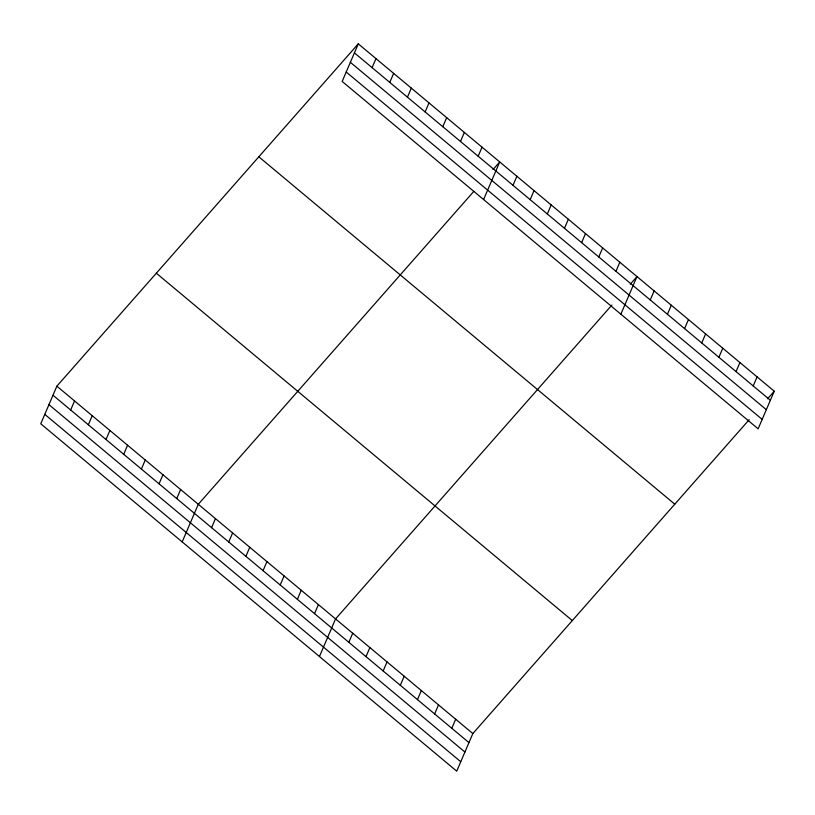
<?xml version="1.0" encoding="UTF-8"?>
<svg xmlns="http://www.w3.org/2000/svg" width="815" height="815" viewBox="0 0 815 815"><rect width="100%" height="100%" fill="white"/><g stroke="black" fill="none" stroke-linecap="round" stroke-linejoin="round"><path stroke-width="1.22" d="M358.284 43.837L342.168 81.439L758.133 428.822L774.25 391.21L358.284 43.837L56.867 386.178L40.75 423.79L456.716 771.163L472.832 733.561L749.179 419.694M70.671 409.996L74.552 400.939M88.346 424.758L92.227 415.711M106.021 439.519L109.903 430.473M123.707 454.281L127.578 445.235M141.382 469.053L145.264 459.996M159.057 483.815L162.939 474.758M176.743 498.576L180.614 489.53M372.088 67.645L375.97 58.599M182.173 541.894L198.3 504.291L473.8 191.372M389.764 82.407L393.645 73.36M211.574 527.672L215.455 518.615M407.449 97.179L411.32 88.122M228.73 541.995L232.611 532.949M425.124 111.94L429.006 102.884M245.896 556.329L249.767 547.273M442.8 126.702L446.681 117.655M263.051 570.653L266.933 561.606M460.475 141.464L464.356 132.417M280.207 584.987L284.089 575.94M478.161 156.225L482.032 147.179M297.373 599.31L301.244 590.264M483.601 199.553L499.717 161.941L493.024 169.54M314.529 613.644L318.41 604.598M512.992 185.321L516.873 176.274M319.449 656.533L335.566 618.921L611.902 305.055M530.158 199.655L534.029 190.598M348.84 642.302L352.722 633.255M547.313 213.978L551.195 204.932M366.006 656.635L369.878 647.579M564.469 228.312L568.35 219.255M383.162 670.959L387.044 661.912M581.625 242.636L585.506 233.589M400.318 685.293L404.199 676.236M598.791 256.97L602.662 247.913M417.474 699.616L421.355 690.57M615.946 271.293L619.828 262.247M434.639 713.95L438.511 704.904M620.867 314.183L636.984 276.58L630.301 284.17M451.795 728.284L455.677 719.227M650.258 299.951L654.139 290.904M667.424 314.284L671.295 305.238M684.58 328.618L688.461 319.562M701.735 342.942L705.617 333.895M718.891 357.276L722.773 348.219M736.057 371.599L739.928 362.553M753.213 385.933L757.094 376.876M767.567 398.81L774.25 391.21M354.413 52.883L770.369 400.257M350.369 62.307L766.334 409.69M346.212 72.015L762.168 419.399M258.824 156.806L674.779 504.19M156.337 273.208L572.303 620.582M56.867 386.178L472.832 733.561M52.995 395.234L468.951 742.608M48.951 404.658L464.917 752.031M44.784 414.366L460.75 761.74"/></g></svg>
